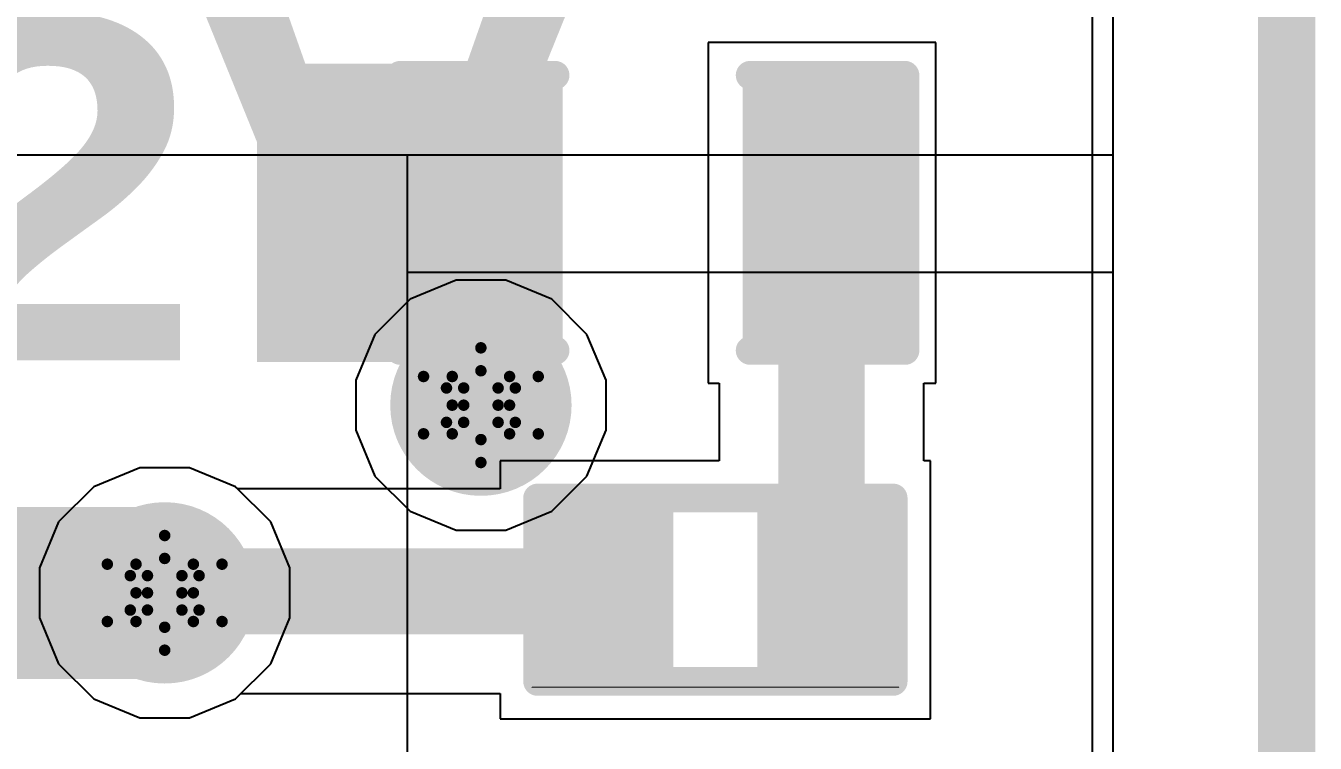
# Model space of a CAD drawing. Header units: inches. Extents: x -5 to 5328, y -4 to 5281.
# Drawn here: x 140.4 to 146.11, y 34.02 to 37.2 of the extents above; entities that cross this region are included whole.
import ezdxf

# ---------------------------------------------------------------- set-up
doc = ezdxf.new("R2010")
doc.units = ezdxf.units.IN
for name, color, linetype in [('Board Outline', 216, 'Continuous'), ('Bottom Layer', 5, 'Continuous'), ('Bottom Solder', 6, 'Continuous'), ('Drill Drawing', 1, 'Continuous'), ('Layer 1', 16, 'Continuous'), ('Layer 2', 76, 'Continuous'), ('Top Layer', 1, 'Continuous'), ('Top Overlay', 2, 'Continuous'), ('Top Paste', 8, 'Continuous'), ('Top Solder', 216, 'Continuous'), ('Via Holes', 16, 'Continuous')]:
    doc.layers.add(name, color=color, linetype=linetype)
doc.styles.add('Arial Black_Bold', font='', dxfattribs={"height": 0.2})
doc.styles.get('Arial Black_Bold').set_extended_font_data('Arial Black', bold=True)

# ---------------------------------------------------------------- blocks, each defined once
blk = doc.blocks.new('R___0402_82')
at = {"layer": 'Top Layer'}
for points in [[(-0.6985, -0.3175), (-0.6985, 0.3175), (-0.2413, 0.3175), (-0.2413, -0.3175)], [(0.2413, -0.3175), (0.2413, 0.3175), (0.6985, 0.3175), (0.6985, -0.3175)]]:
    blk.add_hatch(color=1, dxfattribs=at).paths.add_polyline_path(points)
at = {"layer": 'Top Paste'}
for points in [[(-0.6985, -0.3175), (-0.6985, 0.3175), (-0.2413, 0.3175), (-0.2413, -0.3175)], [(0.2413, -0.3175), (0.2413, 0.3175), (0.6985, 0.3175), (0.6985, -0.3175)]]:
    blk.add_hatch(color=8, dxfattribs=at).paths.add_polyline_path(points)
at = {"layer": 'Top Solder'}
for points in [[(-0.7535, -0.3725), (-0.7535, 0.3725), (-0.1863, 0.3725), (-0.1863, -0.3725)], [(0.1863, -0.3725), (0.1863, 0.3725), (0.7535, 0.3725), (0.7535, -0.3725)]]:
    blk.add_hatch(color=216, dxfattribs=at).paths.add_polyline_path(points)
at = {"layer": 'Top Overlay'}
for points in [[(-0.7874, -0.4064, 0.127, 0.127, 0), (-0.7874, 0.4064, 0.127, 0.127, 0)], [(-0.7874, 0.4064, 0.127, 0.127, 0), (0.7874, 0.4064, 0.127, 0.127, 0)], [(0.7874, -0.4064, 0.127, 0.127, 0), (0.7874, 0.4064, 0.127, 0.127, 0)], [(-0.7874, -0.4064, 0.127, 0.127, 0), (0.7874, -0.4064, 0.127, 0.127, 0)], [(-0.8128, -0.4318, 0.00323, 0.00323, 0), (0.8128, -0.4318, 0.00323, 0.00323, 0)]]:
    blk.add_lwpolyline(points, format="xyseb", dxfattribs=at)
for points in [[(-0.8191, 0.4064, 0.0635, 0.0635, 1), (-0.7556, 0.4064, 0.0635, 0.0635, 1)], [(-0.8191, 0.4064, 0.0635, 0.0635, 1), (-0.7556, 0.4064, 0.0635, 0.0635, 1)], [(0.7556, 0.4064, 0.0635, 0.0635, 1), (0.8191, 0.4064, 0.0635, 0.0635, 1)], [(0.7556, 0.4064, 0.0635, 0.0635, 1), (0.8191, 0.4064, 0.0635, 0.0635, 1)], [(-0.8191, -0.4064, 0.0635, 0.0635, 1), (-0.7556, -0.4064, 0.0635, 0.0635, 1)], [(-0.8191, -0.4064, 0.0635, 0.0635, 1), (-0.7556, -0.4064, 0.0635, 0.0635, 1)], [(0.7556, -0.4064, 0.0635, 0.0635, 1), (0.8191, -0.4064, 0.0635, 0.0635, 1)], [(0.7556, -0.4064, 0.0635, 0.0635, 1), (0.8191, -0.4064, 0.0635, 0.0635, 1)], [(-0.8136, -0.4318, 0.00161, 0.00161, 1), (-0.812, -0.4318, 0.00161, 0.00161, 1)], [(0.812, -0.4318, 0.00161, 0.00161, 1), (0.8136, -0.4318, 0.00161, 0.00161, 1)]]:
    blk.add_lwpolyline(points, format="xyseb", close=True, dxfattribs=at)
blk = doc.blocks.new('LED_0603_113')
at = {"layer": 'Top Layer'}
for points in [[(-1, 0.5), (-0.5, 0.5), (-0.5, -0.5), (-1, -0.5)], [(0.5, 0.5), (1, 0.5), (1, -0.5), (0.5, -0.5)]]:
    blk.add_hatch(color=1, dxfattribs=at).paths.add_polyline_path(points)
at = {"layer": 'Top Overlay'}
blk.add_hatch(color=2, dxfattribs=at).paths.add_polyline_path([(1.1176, -0.6604), (1.7526, -0.6604), (1.7526, 0.6604), (1.1176, 0.6604)])
at = {"layer": 'Top Paste'}
for points in [[(-1, 0.5), (-0.5, 0.5), (-0.5, -0.5), (-1, -0.5)], [(0.5, 0.5), (1, 0.5), (1, -0.5), (0.5, -0.5)]]:
    blk.add_hatch(color=8, dxfattribs=at).paths.add_polyline_path(points)
at = {"layer": 'Top Solder'}
for points in [[(-1.1016, 0.6016), (-0.3984, 0.6016), (-0.3984, -0.6016), (-1.1016, -0.6016)], [(0.3984, 0.6016), (1.1016, 0.6016), (1.1016, -0.6016), (0.3984, -0.6016)]]:
    blk.add_hatch(color=216, dxfattribs=at).paths.add_polyline_path(points)
at = {"layer": 'Top Overlay'}
for points in [[(-1.1176, 0.6096, 0.127, 0.127, 0), (-1.1176, -0.6096, 0.127, 0.127, 0)], [(-0.4318, 0.6096, 0.127, 0.127, 0), (-1.1176, 0.6096, 0.127, 0.127, 0)], [(1.1176, 0.6096, 0.127, 0.127, 0), (0.4318, 0.6096, 0.127, 0.127, 0)], [(1.1176, 0.6096, 0.127, 0.127, 0), (1.1176, -0.6096, 0.127, 0.127, 0)], [(-0.4318, -0.6096, 0.127, 0.127, 0), (-1.1176, -0.6096, 0.127, 0.127, 0)], [(1.1176, -0.6096, 0.127, 0.127, 0), (0.4318, -0.6096, 0.127, 0.127, 0)]]:
    blk.add_lwpolyline(points, format="xyseb", dxfattribs=at)
for points in [[(-1.1494, 0.6096, 0.0635, 0.0635, 1), (-1.0858, 0.6096, 0.0635, 0.0635, 1)], [(-1.1494, 0.6096, 0.0635, 0.0635, 1), (-1.0858, 0.6096, 0.0635, 0.0635, 1)], [(-0.4636, 0.6096, 0.0635, 0.0635, 1), (-0.4001, 0.6096, 0.0635, 0.0635, 1)], [(0.4001, 0.6096, 0.0635, 0.0635, 1), (0.4636, 0.6096, 0.0635, 0.0635, 1)], [(1.0859, 0.6096, 0.0635, 0.0635, 1), (1.1494, 0.6096, 0.0635, 0.0635, 1)], [(1.0859, 0.6096, 0.0635, 0.0635, 1), (1.1494, 0.6096, 0.0635, 0.0635, 1)], [(-1.1494, -0.6096, 0.0635, 0.0635, 1), (-1.0858, -0.6096, 0.0635, 0.0635, 1)], [(-1.1494, -0.6096, 0.0635, 0.0635, 1), (-1.0858, -0.6096, 0.0635, 0.0635, 1)], [(-0.4636, -0.6096, 0.0635, 0.0635, 1), (-0.4001, -0.6096, 0.0635, 0.0635, 1)], [(0.4001, -0.6096, 0.0635, 0.0635, 1), (0.4636, -0.6096, 0.0635, 0.0635, 1)], [(1.0859, -0.6096, 0.0635, 0.0635, 1), (1.1494, -0.6096, 0.0635, 0.0635, 1)], [(1.0859, -0.6096, 0.0635, 0.0635, 1), (1.1494, -0.6096, 0.0635, 0.0635, 1)]]:
    blk.add_lwpolyline(points, format="xyseb", close=True, dxfattribs=at)

msp = doc.modelspace()

# ---------------------------------------------------------------- hatches: boundary and pattern name
at = {"layer": 'Bottom Layer'}
h = msp.add_hatch(color=5, dxfattribs=at)
edge = h.paths.add_edge_path()
edge.add_arc((142.4137, 35.5193), 0.3, 0, 360)
h = msp.add_hatch(color=5, dxfattribs=at)
edge = h.paths.add_edge_path()
edge.add_arc((141.0134, 34.6879), 0.3, 0, 360)
at = {"layer": 'Bottom Solder'}
h = msp.add_hatch(color=6, dxfattribs=at)
edge = h.paths.add_edge_path()
edge.add_arc((142.4137, 35.5193), 0.4016, 0, 360)
h = msp.add_hatch(color=6, dxfattribs=at)
edge = h.paths.add_edge_path()
edge.add_arc((141.0134, 34.6879), 0.4016, 0, 360)
at = {"layer": 'Layer 1'}
h = msp.add_hatch(color=16, dxfattribs=at)
edge = h.paths.add_edge_path()
edge.add_arc((142.4137, 35.5193), 0.3, 0, 360)
h = msp.add_hatch(color=16, dxfattribs=at)
edge = h.paths.add_edge_path()
edge.add_arc((141.0134, 34.6879), 0.3, 0, 360)
at = {"layer": 'Layer 2'}
h = msp.add_hatch(color=76, dxfattribs=at)
edge = h.paths.add_edge_path()
edge.add_arc((142.4137, 35.5193), 0.3, 0, 360)
h = msp.add_hatch(color=76, dxfattribs=at)
edge = h.paths.add_edge_path()
edge.add_arc((141.0134, 34.6879), 0.3, 0, 360)
at = {"layer": 'Top Layer'}
h = msp.add_hatch(color=1, dxfattribs=at)
edge = h.paths.add_edge_path()
edge.add_arc((142.4137, 35.5193), 0.3, 0, 360)
h = msp.add_hatch(color=1, dxfattribs=at)
edge = h.paths.add_edge_path()
edge.add_arc((141.0134, 34.6879), 0.3, 0, 360)
at = {"layer": 'Top Solder'}
h = msp.add_hatch(color=216, dxfattribs=at)
edge = h.paths.add_edge_path()
edge.add_arc((142.4137, 35.5193), 0.4016, 0, 360)
h = msp.add_hatch(color=216, dxfattribs=at)
edge = h.paths.add_edge_path()
edge.add_arc((141.0134, 34.6879), 0.4016, 0, 360)
at = {"layer": 'Via Holes'}
h = msp.add_hatch(color=7, dxfattribs=at)
edge = h.paths.add_edge_path()
edge.add_arc((142.4137, 35.5193), 0.15, 0, 360)
h = msp.add_hatch(color=7, dxfattribs=at)
edge = h.paths.add_edge_path()
edge.add_arc((141.0134, 34.6879), 0.15, 0, 360)

# ---------------------------------------------------------------- linework, layer by layer
at = {"layer": 'Board Outline'}
msp.add_lwpolyline([(145.9813, -4, 0.254, 0.254, 0), (145.9813, 106, 0.254, 0.254, 0)], format="xyseb", dxfattribs=at)
at = {"layer": 'Bottom Layer'}
for p, q in [((145.2127, 67.072), (145.2127, 36.6268)), ((142.0885, 36.6268), (106.68, 36.6268)), ((142.0885, 36.6268), (125.5645, 36.6268)), ((142.0885, 31.2669), (142.0885, 36.6268)), ((145.2127, 36.6268), (142.0885, 36.6268)), ((142.0885, 36.6268), (142.0885, 36.6268)), ((142.0885, 36.6268), (142.0885, 36.6268)), ((142.0885, 31.2669), (142.0885, 36.1088)), ((142.0885, 36.1088), (142.0886, 36.1088)), ((142.0886, 36.1088), (145.2127, 36.1088)), ((145.2127, 36.1088), (145.2127, 2.5956))]:
    msp.add_line(p, q, dxfattribs=at)
msp.add_lwpolyline([(109.1761, 34.6879, 0.762, 0.762, 0), (141.0134, 34.6879, 0.762, 0.762, 0)], format="xyseb", dxfattribs=at)
msp.add_lwpolyline([(140.8229, 34.6879, 0.381, 0.381, 1), (141.2039, 34.6879, 0.381, 0.381, 1)], format="xyseb", close=True, dxfattribs=at)
at = {"layer": 'Drill Drawing'}
for points in [[(142.2867, 35.6463, 0.0508, 0.0508, 0), (142.4137, 35.7733, 0.0508, 0.0508, 0)], [(142.4137, 35.7733, 0.0508, 0.0508, 0), (142.5407, 35.6463, 0.0508, 0.0508, 0)], [(142.3375, 35.5955, 0.0508, 0.0508, 0), (142.4137, 35.6717, 0.0508, 0.0508, 0)], [(142.4137, 35.6717, 0.0508, 0.0508, 0), (142.4899, 35.5955, 0.0508, 0.0508, 0)], [(142.1597, 35.6463, 0.0508, 0.0508, 0), (142.2867, 35.5193, 0.0508, 0.0508, 0)], [(142.1597, 35.6463, 0.0508, 0.0508, 0), (142.2867, 35.6463, 0.0508, 0.0508, 0)], [(142.5407, 35.6463, 0.0508, 0.0508, 0), (142.6677, 35.6463, 0.0508, 0.0508, 0)], [(142.5407, 35.5193, 0.0508, 0.0508, 0), (142.6677, 35.6463, 0.0508, 0.0508, 0)], [(142.2613, 35.5955, 0.0508, 0.0508, 0), (142.3375, 35.5193, 0.0508, 0.0508, 0)], [(142.2613, 35.5955, 0.0508, 0.0508, 0), (142.3375, 35.5955, 0.0508, 0.0508, 0)], [(142.4899, 35.5955, 0.0508, 0.0508, 0), (142.5661, 35.5955, 0.0508, 0.0508, 0)], [(142.4899, 35.5193, 0.0508, 0.0508, 0), (142.5661, 35.5955, 0.0508, 0.0508, 0)], [(142.1597, 35.3923, 0.0508, 0.0508, 0), (142.2867, 35.5193, 0.0508, 0.0508, 0)], [(142.2613, 35.4431, 0.0508, 0.0508, 0), (142.3375, 35.5193, 0.0508, 0.0508, 0)], [(142.4899, 35.5193, 0.0508, 0.0508, 0), (142.5661, 35.4431, 0.0508, 0.0508, 0)], [(142.5407, 35.5193, 0.0508, 0.0508, 0), (142.6677, 35.3923, 0.0508, 0.0508, 0)], [(142.2613, 35.4431, 0.0508, 0.0508, 0), (142.3375, 35.4431, 0.0508, 0.0508, 0)], [(142.3375, 35.4431, 0.0508, 0.0508, 0), (142.4137, 35.3669, 0.0508, 0.0508, 0)], [(142.4137, 35.3669, 0.0508, 0.0508, 0), (142.4899, 35.4431, 0.0508, 0.0508, 0)], [(142.4899, 35.4431, 0.0508, 0.0508, 0), (142.5661, 35.4431, 0.0508, 0.0508, 0)], [(142.1597, 35.3923, 0.0508, 0.0508, 0), (142.2867, 35.3923, 0.0508, 0.0508, 0)], [(142.2867, 35.3923, 0.0508, 0.0508, 0), (142.4137, 35.2653, 0.0508, 0.0508, 0)], [(142.4137, 35.2653, 0.0508, 0.0508, 0), (142.5407, 35.3923, 0.0508, 0.0508, 0)], [(142.5407, 35.3923, 0.0508, 0.0508, 0), (142.6677, 35.3923, 0.0508, 0.0508, 0)], [(140.8864, 34.8149, 0.0508, 0.0508, 0), (141.0134, 34.9419, 0.0508, 0.0508, 0)], [(141.0134, 34.9419, 0.0508, 0.0508, 0), (141.1404, 34.8149, 0.0508, 0.0508, 0)], [(140.7594, 34.8149, 0.0508, 0.0508, 0), (140.8864, 34.6879, 0.0508, 0.0508, 0)], [(140.7594, 34.8149, 0.0508, 0.0508, 0), (140.8864, 34.8149, 0.0508, 0.0508, 0)], [(140.9372, 34.7641, 0.0508, 0.0508, 0), (141.0134, 34.8403, 0.0508, 0.0508, 0)], [(141.0134, 34.8403, 0.0508, 0.0508, 0), (141.0896, 34.7641, 0.0508, 0.0508, 0)], [(141.1404, 34.8149, 0.0508, 0.0508, 0), (141.2674, 34.8149, 0.0508, 0.0508, 0)], [(141.1404, 34.6879, 0.0508, 0.0508, 0), (141.2674, 34.8149, 0.0508, 0.0508, 0)], [(140.861, 34.7641, 0.0508, 0.0508, 0), (140.9372, 34.6879, 0.0508, 0.0508, 0)], [(140.861, 34.7641, 0.0508, 0.0508, 0), (140.9372, 34.7641, 0.0508, 0.0508, 0)], [(141.0896, 34.7641, 0.0508, 0.0508, 0), (141.1658, 34.7641, 0.0508, 0.0508, 0)], [(141.0896, 34.6879, 0.0508, 0.0508, 0), (141.1658, 34.7641, 0.0508, 0.0508, 0)], [(140.7594, 34.5609, 0.0508, 0.0508, 0), (140.8864, 34.6879, 0.0508, 0.0508, 0)], [(140.861, 34.6117, 0.0508, 0.0508, 0), (140.9372, 34.6879, 0.0508, 0.0508, 0)], [(141.0896, 34.6879, 0.0508, 0.0508, 0), (141.1658, 34.6117, 0.0508, 0.0508, 0)], [(141.1404, 34.6879, 0.0508, 0.0508, 0), (141.2674, 34.5609, 0.0508, 0.0508, 0)], [(140.861, 34.6117, 0.0508, 0.0508, 0), (140.9372, 34.6117, 0.0508, 0.0508, 0)], [(140.9372, 34.6117, 0.0508, 0.0508, 0), (141.0134, 34.5355, 0.0508, 0.0508, 0)], [(141.0134, 34.5355, 0.0508, 0.0508, 0), (141.0896, 34.6117, 0.0508, 0.0508, 0)], [(141.0896, 34.6117, 0.0508, 0.0508, 0), (141.1658, 34.6117, 0.0508, 0.0508, 0)], [(140.7594, 34.5609, 0.0508, 0.0508, 0), (140.8864, 34.5609, 0.0508, 0.0508, 0)], [(140.8864, 34.5609, 0.0508, 0.0508, 0), (141.0134, 34.4339, 0.0508, 0.0508, 0)], [(141.0134, 34.4339, 0.0508, 0.0508, 0), (141.1404, 34.5609, 0.0508, 0.0508, 0)], [(141.1404, 34.5609, 0.0508, 0.0508, 0), (141.2674, 34.5609, 0.0508, 0.0508, 0)]]:
    msp.add_lwpolyline(points, format="xyseb", dxfattribs=at)
for points in [[(142.401, 35.7733, 0.0254, 0.0254, 1), (142.4264, 35.7733, 0.0254, 0.0254, 1)], [(142.401, 35.7733, 0.0254, 0.0254, 1), (142.4264, 35.7733, 0.0254, 0.0254, 1)], [(142.401, 35.6717, 0.0254, 0.0254, 1), (142.4264, 35.6717, 0.0254, 0.0254, 1)], [(142.401, 35.6717, 0.0254, 0.0254, 1), (142.4264, 35.6717, 0.0254, 0.0254, 1)], [(142.147, 35.6463, 0.0254, 0.0254, 1), (142.1724, 35.6463, 0.0254, 0.0254, 1)], [(142.147, 35.6463, 0.0254, 0.0254, 1), (142.1724, 35.6463, 0.0254, 0.0254, 1)], [(142.274, 35.6463, 0.0254, 0.0254, 1), (142.2994, 35.6463, 0.0254, 0.0254, 1)], [(142.274, 35.6463, 0.0254, 0.0254, 1), (142.2994, 35.6463, 0.0254, 0.0254, 1)], [(142.528, 35.6463, 0.0254, 0.0254, 1), (142.5534, 35.6463, 0.0254, 0.0254, 1)], [(142.528, 35.6463, 0.0254, 0.0254, 1), (142.5534, 35.6463, 0.0254, 0.0254, 1)], [(142.655, 35.6463, 0.0254, 0.0254, 1), (142.6804, 35.6463, 0.0254, 0.0254, 1)], [(142.655, 35.6463, 0.0254, 0.0254, 1), (142.6804, 35.6463, 0.0254, 0.0254, 1)], [(142.2486, 35.5955, 0.0254, 0.0254, 1), (142.274, 35.5955, 0.0254, 0.0254, 1)], [(142.2486, 35.5955, 0.0254, 0.0254, 1), (142.274, 35.5955, 0.0254, 0.0254, 1)], [(142.3248, 35.5955, 0.0254, 0.0254, 1), (142.3502, 35.5955, 0.0254, 0.0254, 1)], [(142.3248, 35.5955, 0.0254, 0.0254, 1), (142.3502, 35.5955, 0.0254, 0.0254, 1)], [(142.4772, 35.5955, 0.0254, 0.0254, 1), (142.5026, 35.5955, 0.0254, 0.0254, 1)], [(142.4772, 35.5955, 0.0254, 0.0254, 1), (142.5026, 35.5955, 0.0254, 0.0254, 1)], [(142.5534, 35.5955, 0.0254, 0.0254, 1), (142.5788, 35.5955, 0.0254, 0.0254, 1)], [(142.5534, 35.5955, 0.0254, 0.0254, 1), (142.5788, 35.5955, 0.0254, 0.0254, 1)], [(142.274, 35.5193, 0.0254, 0.0254, 1), (142.2994, 35.5193, 0.0254, 0.0254, 1)], [(142.274, 35.5193, 0.0254, 0.0254, 1), (142.2994, 35.5193, 0.0254, 0.0254, 1)], [(142.3248, 35.5193, 0.0254, 0.0254, 1), (142.3502, 35.5193, 0.0254, 0.0254, 1)], [(142.3248, 35.5193, 0.0254, 0.0254, 1), (142.3502, 35.5193, 0.0254, 0.0254, 1)], [(142.4772, 35.5193, 0.0254, 0.0254, 1), (142.5026, 35.5193, 0.0254, 0.0254, 1)], [(142.4772, 35.5193, 0.0254, 0.0254, 1), (142.5026, 35.5193, 0.0254, 0.0254, 1)], [(142.528, 35.5193, 0.0254, 0.0254, 1), (142.5534, 35.5193, 0.0254, 0.0254, 1)], [(142.528, 35.5193, 0.0254, 0.0254, 1), (142.5534, 35.5193, 0.0254, 0.0254, 1)], [(142.2486, 35.4431, 0.0254, 0.0254, 1), (142.274, 35.4431, 0.0254, 0.0254, 1)], [(142.2486, 35.4431, 0.0254, 0.0254, 1), (142.274, 35.4431, 0.0254, 0.0254, 1)], [(142.3248, 35.4431, 0.0254, 0.0254, 1), (142.3502, 35.4431, 0.0254, 0.0254, 1)], [(142.3248, 35.4431, 0.0254, 0.0254, 1), (142.3502, 35.4431, 0.0254, 0.0254, 1)], [(142.4772, 35.4431, 0.0254, 0.0254, 1), (142.5026, 35.4431, 0.0254, 0.0254, 1)], [(142.4772, 35.4431, 0.0254, 0.0254, 1), (142.5026, 35.4431, 0.0254, 0.0254, 1)], [(142.5534, 35.4431, 0.0254, 0.0254, 1), (142.5788, 35.4431, 0.0254, 0.0254, 1)], [(142.5534, 35.4431, 0.0254, 0.0254, 1), (142.5788, 35.4431, 0.0254, 0.0254, 1)], [(142.147, 35.3923, 0.0254, 0.0254, 1), (142.1724, 35.3923, 0.0254, 0.0254, 1)], [(142.147, 35.3923, 0.0254, 0.0254, 1), (142.1724, 35.3923, 0.0254, 0.0254, 1)], [(142.274, 35.3923, 0.0254, 0.0254, 1), (142.2994, 35.3923, 0.0254, 0.0254, 1)], [(142.274, 35.3923, 0.0254, 0.0254, 1), (142.2994, 35.3923, 0.0254, 0.0254, 1)], [(142.528, 35.3923, 0.0254, 0.0254, 1), (142.5534, 35.3923, 0.0254, 0.0254, 1)], [(142.528, 35.3923, 0.0254, 0.0254, 1), (142.5534, 35.3923, 0.0254, 0.0254, 1)], [(142.655, 35.3923, 0.0254, 0.0254, 1), (142.6804, 35.3923, 0.0254, 0.0254, 1)], [(142.655, 35.3923, 0.0254, 0.0254, 1), (142.6804, 35.3923, 0.0254, 0.0254, 1)], [(142.401, 35.3669, 0.0254, 0.0254, 1), (142.4264, 35.3669, 0.0254, 0.0254, 1)], [(142.401, 35.3669, 0.0254, 0.0254, 1), (142.4264, 35.3669, 0.0254, 0.0254, 1)], [(142.401, 35.2653, 0.0254, 0.0254, 1), (142.4264, 35.2653, 0.0254, 0.0254, 1)], [(142.401, 35.2653, 0.0254, 0.0254, 1), (142.4264, 35.2653, 0.0254, 0.0254, 1)], [(141.0007, 34.9419, 0.0254, 0.0254, 1), (141.0261, 34.9419, 0.0254, 0.0254, 1)], [(141.0007, 34.9419, 0.0254, 0.0254, 1), (141.0261, 34.9419, 0.0254, 0.0254, 1)], [(140.7467, 34.8149, 0.0254, 0.0254, 1), (140.7721, 34.8149, 0.0254, 0.0254, 1)], [(140.7467, 34.8149, 0.0254, 0.0254, 1), (140.7721, 34.8149, 0.0254, 0.0254, 1)], [(140.8737, 34.8149, 0.0254, 0.0254, 1), (140.8991, 34.8149, 0.0254, 0.0254, 1)], [(140.8737, 34.8149, 0.0254, 0.0254, 1), (140.8991, 34.8149, 0.0254, 0.0254, 1)], [(141.0007, 34.8403, 0.0254, 0.0254, 1), (141.0261, 34.8403, 0.0254, 0.0254, 1)], [(141.0007, 34.8403, 0.0254, 0.0254, 1), (141.0261, 34.8403, 0.0254, 0.0254, 1)], [(141.1277, 34.8149, 0.0254, 0.0254, 1), (141.1531, 34.8149, 0.0254, 0.0254, 1)], [(141.1277, 34.8149, 0.0254, 0.0254, 1), (141.1531, 34.8149, 0.0254, 0.0254, 1)], [(141.2547, 34.8149, 0.0254, 0.0254, 1), (141.2801, 34.8149, 0.0254, 0.0254, 1)], [(141.2547, 34.8149, 0.0254, 0.0254, 1), (141.2801, 34.8149, 0.0254, 0.0254, 1)], [(140.8483, 34.7641, 0.0254, 0.0254, 1), (140.8737, 34.7641, 0.0254, 0.0254, 1)], [(140.8483, 34.7641, 0.0254, 0.0254, 1), (140.8737, 34.7641, 0.0254, 0.0254, 1)], [(140.9245, 34.7641, 0.0254, 0.0254, 1), (140.9499, 34.7641, 0.0254, 0.0254, 1)], [(140.9245, 34.7641, 0.0254, 0.0254, 1), (140.9499, 34.7641, 0.0254, 0.0254, 1)], [(141.0769, 34.7641, 0.0254, 0.0254, 1), (141.1023, 34.7641, 0.0254, 0.0254, 1)], [(141.0769, 34.7641, 0.0254, 0.0254, 1), (141.1023, 34.7641, 0.0254, 0.0254, 1)], [(141.1531, 34.7641, 0.0254, 0.0254, 1), (141.1785, 34.7641, 0.0254, 0.0254, 1)], [(141.1531, 34.7641, 0.0254, 0.0254, 1), (141.1785, 34.7641, 0.0254, 0.0254, 1)], [(140.8737, 34.6879, 0.0254, 0.0254, 1), (140.8991, 34.6879, 0.0254, 0.0254, 1)], [(140.8737, 34.6879, 0.0254, 0.0254, 1), (140.8991, 34.6879, 0.0254, 0.0254, 1)], [(140.9245, 34.6879, 0.0254, 0.0254, 1), (140.9499, 34.6879, 0.0254, 0.0254, 1)], [(140.9245, 34.6879, 0.0254, 0.0254, 1), (140.9499, 34.6879, 0.0254, 0.0254, 1)], [(141.0769, 34.6879, 0.0254, 0.0254, 1), (141.1023, 34.6879, 0.0254, 0.0254, 1)], [(141.0769, 34.6879, 0.0254, 0.0254, 1), (141.1023, 34.6879, 0.0254, 0.0254, 1)], [(141.1277, 34.6879, 0.0254, 0.0254, 1), (141.1531, 34.6879, 0.0254, 0.0254, 1)], [(141.1277, 34.6879, 0.0254, 0.0254, 1), (141.1531, 34.6879, 0.0254, 0.0254, 1)], [(140.8483, 34.6117, 0.0254, 0.0254, 1), (140.8737, 34.6117, 0.0254, 0.0254, 1)], [(140.8483, 34.6117, 0.0254, 0.0254, 1), (140.8737, 34.6117, 0.0254, 0.0254, 1)], [(140.9245, 34.6117, 0.0254, 0.0254, 1), (140.9499, 34.6117, 0.0254, 0.0254, 1)], [(140.9245, 34.6117, 0.0254, 0.0254, 1), (140.9499, 34.6117, 0.0254, 0.0254, 1)], [(141.0769, 34.6117, 0.0254, 0.0254, 1), (141.1023, 34.6117, 0.0254, 0.0254, 1)], [(141.0769, 34.6117, 0.0254, 0.0254, 1), (141.1023, 34.6117, 0.0254, 0.0254, 1)], [(141.1531, 34.6117, 0.0254, 0.0254, 1), (141.1785, 34.6117, 0.0254, 0.0254, 1)], [(141.1531, 34.6117, 0.0254, 0.0254, 1), (141.1785, 34.6117, 0.0254, 0.0254, 1)], [(140.7467, 34.5609, 0.0254, 0.0254, 1), (140.7721, 34.5609, 0.0254, 0.0254, 1)], [(140.7467, 34.5609, 0.0254, 0.0254, 1), (140.7721, 34.5609, 0.0254, 0.0254, 1)], [(140.8737, 34.5609, 0.0254, 0.0254, 1), (140.8991, 34.5609, 0.0254, 0.0254, 1)], [(140.8737, 34.5609, 0.0254, 0.0254, 1), (140.8991, 34.5609, 0.0254, 0.0254, 1)], [(141.0007, 34.5355, 0.0254, 0.0254, 1), (141.0261, 34.5355, 0.0254, 0.0254, 1)], [(141.0007, 34.5355, 0.0254, 0.0254, 1), (141.0261, 34.5355, 0.0254, 0.0254, 1)], [(141.1277, 34.5609, 0.0254, 0.0254, 1), (141.1531, 34.5609, 0.0254, 0.0254, 1)], [(141.1277, 34.5609, 0.0254, 0.0254, 1), (141.1531, 34.5609, 0.0254, 0.0254, 1)], [(141.2547, 34.5609, 0.0254, 0.0254, 1), (141.2801, 34.5609, 0.0254, 0.0254, 1)], [(141.2547, 34.5609, 0.0254, 0.0254, 1), (141.2801, 34.5609, 0.0254, 0.0254, 1)], [(141.0007, 34.4339, 0.0254, 0.0254, 1), (141.0261, 34.4339, 0.0254, 0.0254, 1)], [(141.0007, 34.4339, 0.0254, 0.0254, 1), (141.0261, 34.4339, 0.0254, 0.0254, 1)]]:
    msp.add_lwpolyline(points, format="xyseb", close=True, dxfattribs=at)
at = {"layer": 'Layer 1'}
for p, q in [((145.2127, 99.4446), (145.2127, 2.5956)), ((140.9032, 35.2419), (140.6996, 35.1576)), ((141.1236, 35.2419), (140.9032, 35.2419)), ((141.3272, 35.1576), (141.1236, 35.2419)), ((140.6996, 35.1576), (140.5437, 35.0018)), ((141.4831, 35.0018), (141.3272, 35.1576)), ((140.5437, 35.0018), (140.4594, 34.7981)), ((141.5674, 34.7981), (141.4831, 35.0018)), ((140.4594, 34.7981), (140.4594, 34.5777)), ((141.5674, 34.5777), (141.5674, 34.7981)), ((140.4594, 34.5777), (140.5437, 34.3741)), ((141.4831, 34.3741), (141.5674, 34.5777)), ((140.5437, 34.3741), (140.6996, 34.2183)), ((141.3272, 34.2183), (141.4831, 34.3741)), ((140.6996, 34.2183), (140.9032, 34.1339)), ((141.1236, 34.1339), (141.3272, 34.2183)), ((140.9032, 34.1339), (141.1236, 34.1339))]:
    msp.add_line(p, q, dxfattribs=at)
at = {"layer": 'Layer 2'}
for p, q in [((145.1207, 37.3286), (145.1207, 2.7058)), ((142.3035, 36.0733), (142.0999, 35.9889)), ((142.5239, 36.0733), (142.3035, 36.0733)), ((142.7276, 35.9889), (142.5239, 36.0733)), ((142.0999, 35.9889), (141.9441, 35.8331)), ((142.8834, 35.8331), (142.7276, 35.9889)), ((141.9441, 35.8331), (141.8597, 35.6295)), ((142.9677, 35.6295), (142.8834, 35.8331)), ((141.8597, 35.6295), (141.8597, 35.4091)), ((142.9677, 35.4091), (142.9677, 35.6295)), ((141.8597, 35.4091), (141.9441, 35.2055)), ((142.8834, 35.2055), (142.9677, 35.4091)), ((140.9032, 35.2419), (140.6996, 35.1576)), ((141.1236, 35.2419), (140.9032, 35.2419)), ((141.3272, 35.1576), (141.1236, 35.2419)), ((141.9441, 35.2055), (142.0999, 35.0496)), ((142.7276, 35.0496), (142.8834, 35.2055)), ((140.6996, 35.1576), (140.5437, 35.0018)), ((141.4831, 35.0018), (141.3272, 35.1576)), ((142.0999, 35.0496), (142.3035, 34.9653)), ((142.5239, 34.9653), (142.7276, 35.0496)), ((140.5437, 35.0018), (140.4594, 34.7981)), ((141.5674, 34.7981), (141.4831, 35.0018)), ((142.3035, 34.9653), (142.5239, 34.9653)), ((140.4594, 34.7981), (140.4594, 34.5777)), ((141.5674, 34.5777), (141.5674, 34.7981)), ((140.4594, 34.5777), (140.5437, 34.3741)), ((141.4831, 34.3741), (141.5674, 34.5777)), ((140.5437, 34.3741), (140.6996, 34.2183)), ((141.3272, 34.2183), (141.4831, 34.3741)), ((140.6996, 34.2183), (140.9032, 34.1339)), ((141.1236, 34.1339), (141.3272, 34.2183)), ((140.9032, 34.1339), (141.1236, 34.1339))]:
    msp.add_line(p, q, dxfattribs=at)
at = {"layer": 'Top Layer'}
for p, q in [((145.2127, 45.0247), (145.2127, 2.5956)), ((144.4281, 37.1252), (143.4201, 37.1252)), ((143.4201, 37.1252), (143.4201, 35.6172)), ((144.4281, 35.6172), (144.4281, 37.1252)), ((143.4201, 35.6172), (143.4688, 35.6172)), ((143.4688, 35.6172), (143.4688, 35.2733)), ((144.3752, 35.2733), (144.3752, 35.6172)), ((144.3752, 35.6172), (144.4281, 35.6172)), ((140.9032, 35.2419), (140.6996, 35.1576)), ((141.1236, 35.2419), (140.9032, 35.2419)), ((141.3272, 35.1576), (141.1236, 35.2419)), ((143.4688, 35.2733), (142.4996, 35.2733)), ((142.4996, 35.2733), (142.4996, 35.1481)), ((144.4046, 35.2733), (144.3752, 35.2733)), ((144.4046, 34.1303), (144.4046, 35.2733)), ((140.6996, 35.1576), (140.5437, 35.0018)), ((141.3367, 35.1481), (141.3272, 35.1576)), ((142.4996, 35.1481), (141.3367, 35.1481)), ((140.5437, 35.0018), (140.4594, 34.7981)), ((140.4594, 34.7981), (140.4594, 34.5777)), ((140.4594, 34.5777), (140.5437, 34.3741)), ((140.5437, 34.3741), (140.6996, 34.2183)), ((140.6996, 34.2183), (140.9032, 34.1339)), ((141.1236, 34.1339), (141.3272, 34.2183)), ((141.3272, 34.2183), (141.3506, 34.2417)), ((141.3506, 34.2417), (142.4996, 34.2417)), ((142.4996, 34.2417), (142.4996, 34.1303)), ((140.9032, 34.1339), (141.1236, 34.1339)), ((142.4996, 34.1303), (144.4046, 34.1303))]:
    msp.add_line(p, q, dxfattribs=at)
for points in [[(142.4189, 36.3648, 0.381, 0.381, 0), (142.4253, 36.3712, 0.381, 0.381, 0)], [(142.4189, 35.5245, 0.381, 0.381, 0), (142.4189, 36.3648, 0.381, 0.381, 0)], [(143.922, 34.7018, 0.381, 0.381, 0), (143.922, 36.3712, 0.381, 0.381, 0)], [(143.922, 36.3712, 0.381, 0.381, 0), (143.9241, 36.3712, 0.381, 0.381, 0)], [(142.4137, 35.5193, 0.381, 0.381, 0), (142.4189, 35.5245, 0.381, 0.381, 0)], [(142.9753, 34.6949, 0.381, 0.381, 0), (142.9822, 34.7018, 0.381, 0.381, 0)], [(141.0134, 34.6879, 0.381, 0.381, 0), (141.0204, 34.6949, 0.381, 0.381, 0)], [(141.0204, 34.6949, 0.381, 0.381, 0), (142.9753, 34.6949, 0.381, 0.381, 0)]]:
    msp.add_lwpolyline(points, format="xyseb", dxfattribs=at)
for points in [[(142.3237, 36.3648, 0.1905, 0.1905, 1), (142.5142, 36.3648, 0.1905, 0.1905, 1)], [(142.3237, 36.3648, 0.1905, 0.1905, 1), (142.5142, 36.3648, 0.1905, 0.1905, 1)], [(142.33, 36.3712, 0.1905, 0.1905, 1), (142.5205, 36.3712, 0.1905, 0.1905, 1)], [(143.8268, 36.3712, 0.1905, 0.1905, 1), (144.0173, 36.3712, 0.1905, 0.1905, 1)], [(143.8268, 36.3712, 0.1905, 0.1905, 1), (144.0173, 36.3712, 0.1905, 0.1905, 1)], [(143.8288, 36.3712, 0.1905, 0.1905, 1), (144.0193, 36.3712, 0.1905, 0.1905, 1)], [(142.3185, 35.5193, 0.1905, 0.1905, 1), (142.509, 35.5193, 0.1905, 0.1905, 1)], [(142.3237, 35.5245, 0.1905, 0.1905, 1), (142.5142, 35.5245, 0.1905, 0.1905, 1)], [(142.3237, 35.5245, 0.1905, 0.1905, 1), (142.5142, 35.5245, 0.1905, 0.1905, 1)], [(142.887, 34.7018, 0.1905, 0.1905, 1), (143.0775, 34.7018, 0.1905, 0.1905, 1)], [(143.8268, 34.7018, 0.1905, 0.1905, 1), (144.0173, 34.7018, 0.1905, 0.1905, 1)], [(140.9182, 34.6879, 0.1905, 0.1905, 1), (141.1087, 34.6879, 0.1905, 0.1905, 1)], [(140.9251, 34.6949, 0.1905, 0.1905, 1), (141.1156, 34.6949, 0.1905, 0.1905, 1)], [(140.9251, 34.6949, 0.1905, 0.1905, 1), (141.1156, 34.6949, 0.1905, 0.1905, 1)], [(142.88, 34.6949, 0.1905, 0.1905, 1), (143.0705, 34.6949, 0.1905, 0.1905, 1)], [(142.88, 34.6949, 0.1905, 0.1905, 1), (143.0705, 34.6949, 0.1905, 0.1905, 1)]]:
    msp.add_lwpolyline(points, format="xyseb", close=True, dxfattribs=at)

# ---------------------------------------------------------------- block references
at = {"rotation": 180}
msp.add_blockref('LED_0603_113', (143.1741, 36.3712), dxfattribs=at)
msp.add_blockref('R___0402_82', (143.4521, 34.7018))

# ---------------------------------------------------------------- texts
at = {"layer": 'Top Overlay', "style": 'Arial Black_Bold'}
msp.add_text('12V', height=1.524, rotation=360, dxfattribs=at).set_placement((138.4685, 35.7183))

doc.saveas('drawing.dxf')
